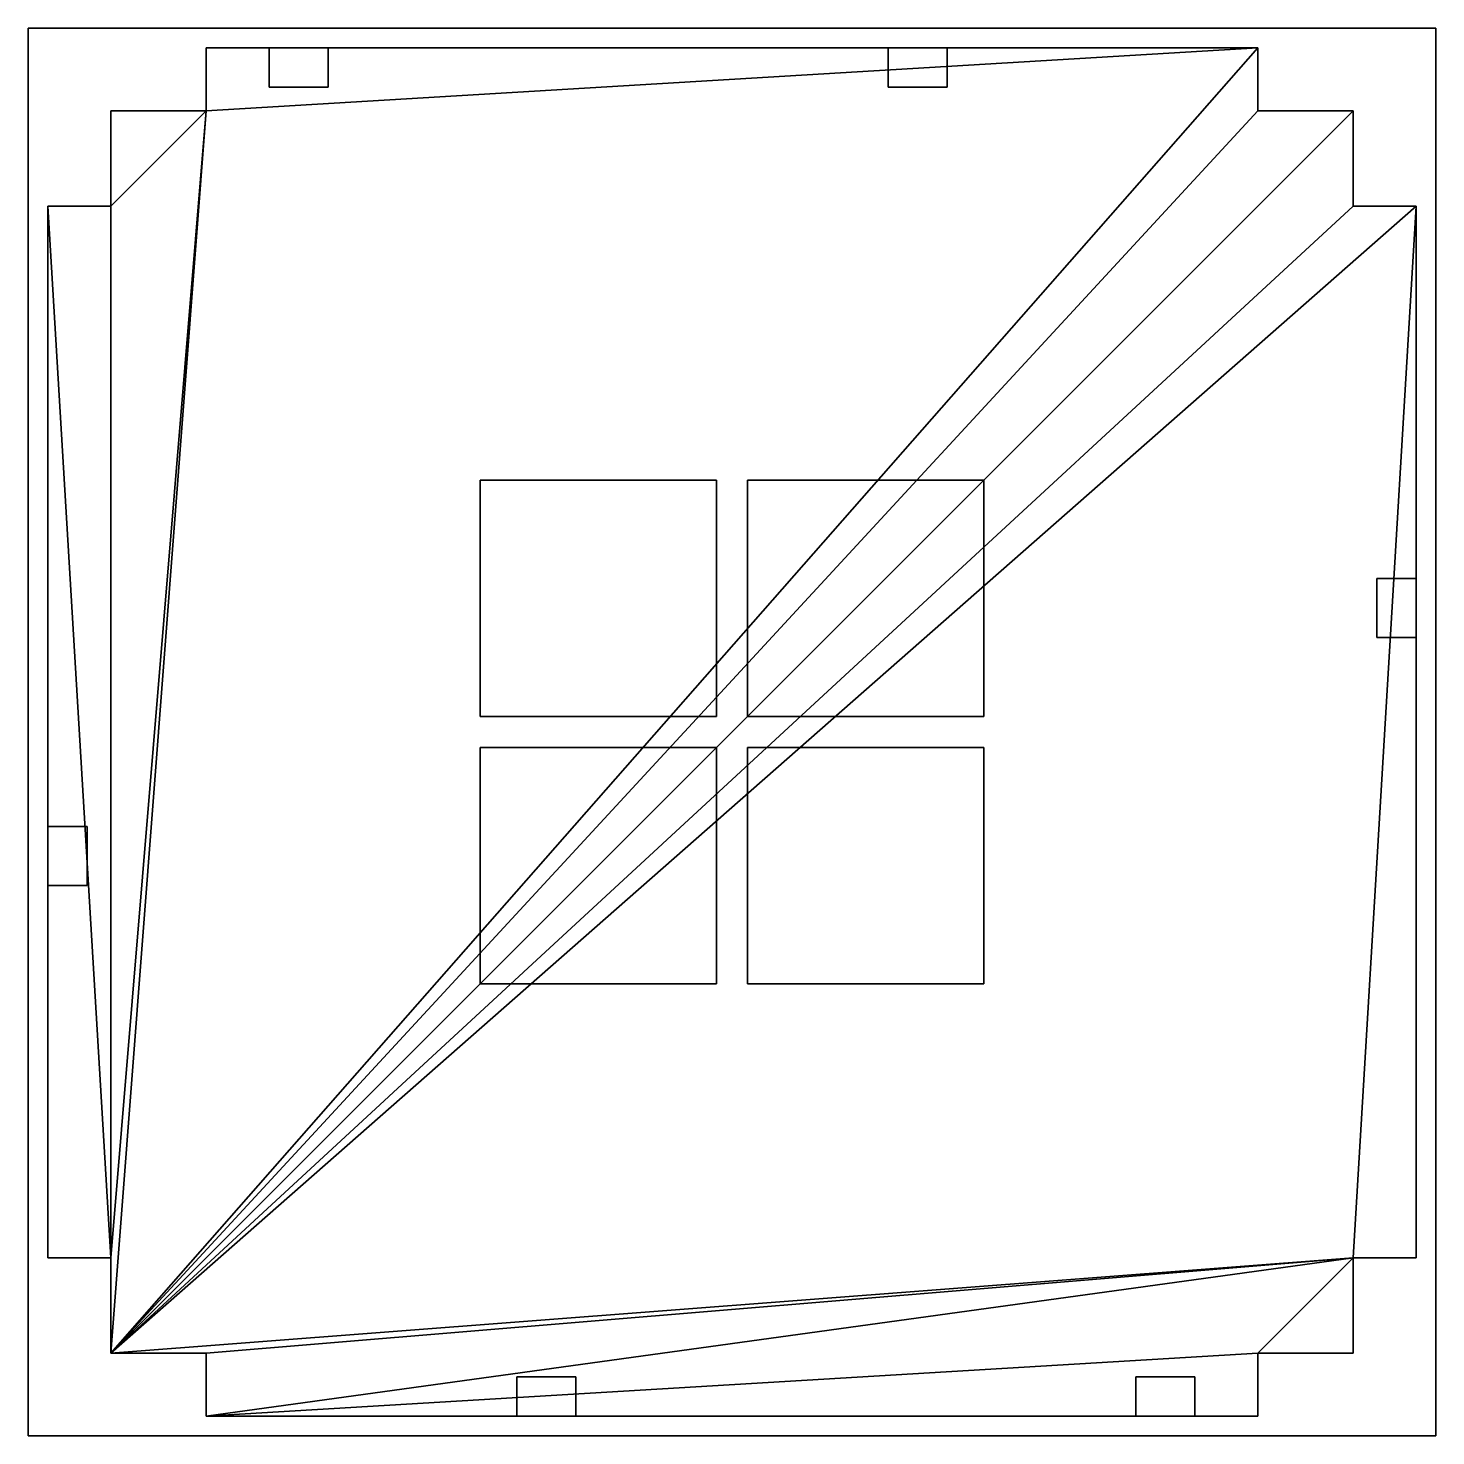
# Model space of a CAD drawing. Extents: x -0.179 to 0.179, y -0.179 to 0.179.
import ezdxf

# ---------------------------------------------------------------- set-up
doc = ezdxf.new("R2010")
doc.units = 0

# ---------------------------------------------------------------- blocks, each defined once
blk = doc.blocks.new('TOP_SILKSCREEN_Polygon_1')
at = {"layer": '2', "color": 2}
for points in [[(-0.174, -0.024), (-0.174, -0.039), (-0.164, -0.039), (-0.164, -0.024)], [(-0.174, -0.024, 0.035), (-0.174, -0.039, 0.035), (-0.164, -0.039, 0.035), (-0.164, -0.024, 0.035)], [(-0.164, -0.024), (-0.174, -0.024), (-0.174, -0.024, 0.035), (-0.164, -0.024, 0.035)], [(-0.174, -0.024), (-0.174, -0.039), (-0.174, -0.039, 0.035), (-0.174, -0.024, 0.035)], [(-0.164, -0.039), (-0.164, -0.024), (-0.164, -0.024, 0.035), (-0.164, -0.039, 0.035)], [(-0.174, -0.039), (-0.164, -0.039), (-0.164, -0.039, 0.035), (-0.174, -0.039, 0.035)]]:
    blk.add_3dface(points, dxfattribs=at)
blk = doc.blocks.new('TOP_SILKSCREEN_Polygon_17')
at = {"layer": '2', "color": 2}
for points in [[(-0.05474, -0.164), (-0.05474, -0.174), (-0.03974, -0.174), (-0.03974, -0.164)], [(-0.05474, -0.164, 0.035), (-0.05474, -0.174, 0.035), (-0.03974, -0.174, 0.035), (-0.03974, -0.164, 0.035)], [(-0.03974, -0.164), (-0.05474, -0.164), (-0.05474, -0.164, 0.035), (-0.03974, -0.164, 0.035)], [(-0.05474, -0.164), (-0.05474, -0.174), (-0.05474, -0.174, 0.035), (-0.05474, -0.164, 0.035)], [(-0.03974, -0.174), (-0.03974, -0.164), (-0.03974, -0.164, 0.035), (-0.03974, -0.174, 0.035)], [(-0.05474, -0.174), (-0.03974, -0.174), (-0.03974, -0.174, 0.035), (-0.05474, -0.174, 0.035)]]:
    blk.add_3dface(points, dxfattribs=at)
blk = doc.blocks.new('TOP_SILKSCREEN_Polygon_18')
at = {"layer": '2', "color": 2}
for points in [[(0.10274, -0.164), (0.10274, -0.174), (0.11774, -0.174), (0.11774, -0.164)], [(0.10274, -0.164, 0.035), (0.10274, -0.174, 0.035), (0.11774, -0.174, 0.035), (0.11774, -0.164, 0.035)], [(0.11774, -0.164), (0.10274, -0.164), (0.10274, -0.164, 0.035), (0.11774, -0.164, 0.035)], [(0.10274, -0.164), (0.10274, -0.174), (0.10274, -0.174, 0.035), (0.10274, -0.164, 0.035)], [(0.11774, -0.174), (0.11774, -0.164), (0.11774, -0.164, 0.035), (0.11774, -0.174, 0.035)], [(0.10274, -0.174), (0.11774, -0.174), (0.11774, -0.174, 0.035), (0.10274, -0.174, 0.035)]]:
    blk.add_3dface(points, dxfattribs=at)
blk = doc.blocks.new('TOP_SILKSCREEN_Polygon_34')
at = {"layer": '2', "color": 2}
for points in [[(0.174, 0.039), (0.174, 0.024), (0.164, 0.024), (0.164, 0.039)], [(0.174, 0.039, 0.035), (0.174, 0.024, 0.035), (0.164, 0.024, 0.035), (0.164, 0.039, 0.035)], [(0.164, 0.039), (0.174, 0.039), (0.174, 0.039, 0.035), (0.164, 0.039, 0.035)], [(0.164, 0.024), (0.164, 0.039), (0.164, 0.039, 0.035), (0.164, 0.024, 0.035)], [(0.174, 0.039), (0.174, 0.024), (0.174, 0.024, 0.035), (0.174, 0.039, 0.035)], [(0.174, 0.024), (0.164, 0.024), (0.164, 0.024, 0.035), (0.174, 0.024, 0.035)]]:
    blk.add_3dface(points, dxfattribs=at)
blk = doc.blocks.new('TOP_SILKSCREEN_Polygon_50')
at = {"layer": '2', "color": 2}
for points in [[(0.03974, 0.164), (0.03974, 0.174), (0.05474, 0.174), (0.05474, 0.164)], [(0.03974, 0.164, 0.035), (0.03974, 0.174, 0.035), (0.05474, 0.174, 0.035), (0.05474, 0.164, 0.035)], [(0.03974, 0.164), (0.03974, 0.174), (0.03974, 0.174, 0.035), (0.03974, 0.164, 0.035)], [(0.03974, 0.174), (0.05474, 0.174), (0.05474, 0.174, 0.035), (0.03974, 0.174, 0.035)], [(0.05474, 0.174), (0.05474, 0.164), (0.05474, 0.164, 0.035), (0.05474, 0.174, 0.035)], [(0.05474, 0.164), (0.03974, 0.164), (0.03974, 0.164, 0.035), (0.05474, 0.164, 0.035)]]:
    blk.add_3dface(points, dxfattribs=at)
blk = doc.blocks.new('TOP_SILKSCREEN_Polygon_51')
at = {"layer": '2', "color": 2}
for points in [[(-0.11774, 0.164), (-0.11774, 0.174), (-0.10274, 0.174), (-0.10274, 0.164)], [(-0.11774, 0.164, 0.035), (-0.11774, 0.174, 0.035), (-0.10274, 0.174, 0.035), (-0.10274, 0.164, 0.035)], [(-0.11774, 0.164), (-0.11774, 0.174), (-0.11774, 0.174, 0.035), (-0.11774, 0.164, 0.035)], [(-0.11774, 0.174), (-0.10274, 0.174), (-0.10274, 0.174, 0.035), (-0.11774, 0.174, 0.035)], [(-0.10274, 0.174), (-0.10274, 0.164), (-0.10274, 0.164, 0.035), (-0.10274, 0.174, 0.035)], [(-0.10274, 0.164), (-0.11774, 0.164), (-0.11774, 0.164, 0.035), (-0.10274, 0.164, 0.035)]]:
    blk.add_3dface(points, dxfattribs=at)
blk = doc.blocks.new('TOP_SOLDER_PASTE_Polygon_128')
at = {"layer": '3', "color": 3}
for points in [[(-0.06406, 0.06406), (-0.06406, 0.00394), (-0.00394, 0.00394), (-0.00394, 0.06406)], [(-0.06406, 0.06406, 0.035), (-0.06406, 0.00394, 0.035), (-0.00394, 0.00394, 0.035), (-0.00394, 0.06406, 0.035)], [(-0.00394, 0.06406), (-0.06406, 0.06406), (-0.06406, 0.06406, 0.035), (-0.00394, 0.06406, 0.035)], [(-0.06406, 0.06406), (-0.06406, 0.00394), (-0.06406, 0.00394, 0.035), (-0.06406, 0.06406, 0.035)], [(-0.00394, 0.00394), (-0.00394, 0.06406), (-0.00394, 0.06406, 0.035), (-0.00394, 0.00394, 0.035)], [(-0.06406, 0.00394), (-0.00394, 0.00394), (-0.00394, 0.00394, 0.035), (-0.06406, 0.00394, 0.035)]]:
    blk.add_3dface(points, dxfattribs=at)
blk = doc.blocks.new('TOP_SOLDER_PASTE_Polygon_129')
at = {"layer": '3', "color": 3}
for points in [[(-0.06406, -0.00394), (-0.06406, -0.06406), (-0.00394, -0.06406), (-0.00394, -0.00394)], [(-0.06406, -0.00394, 0.035), (-0.06406, -0.06406, 0.035), (-0.00394, -0.06406, 0.035), (-0.00394, -0.00394, 0.035)], [(-0.00394, -0.00394), (-0.06406, -0.00394), (-0.06406, -0.00394, 0.035), (-0.00394, -0.00394, 0.035)], [(-0.06406, -0.00394), (-0.06406, -0.06406), (-0.06406, -0.06406, 0.035), (-0.06406, -0.00394, 0.035)], [(-0.00394, -0.06406), (-0.00394, -0.00394), (-0.00394, -0.00394, 0.035), (-0.00394, -0.06406, 0.035)], [(-0.06406, -0.06406), (-0.00394, -0.06406), (-0.00394, -0.06406, 0.035), (-0.06406, -0.06406, 0.035)]]:
    blk.add_3dface(points, dxfattribs=at)
blk = doc.blocks.new('TOP_SOLDER_PASTE_Polygon_130')
at = {"layer": '3', "color": 3}
for points in [[(0.00394, 0.06406), (0.00394, 0.00394), (0.06406, 0.00394), (0.06406, 0.06406)], [(0.00394, 0.06406, 0.035), (0.00394, 0.00394, 0.035), (0.06406, 0.00394, 0.035), (0.06406, 0.06406, 0.035)], [(0.06406, 0.06406), (0.00394, 0.06406), (0.00394, 0.06406, 0.035), (0.06406, 0.06406, 0.035)], [(0.00394, 0.06406), (0.00394, 0.00394), (0.00394, 0.00394, 0.035), (0.00394, 0.06406, 0.035)], [(0.06406, 0.00394), (0.06406, 0.06406), (0.06406, 0.06406, 0.035), (0.06406, 0.00394, 0.035)], [(0.00394, 0.00394), (0.06406, 0.00394), (0.06406, 0.00394, 0.035), (0.00394, 0.00394, 0.035)]]:
    blk.add_3dface(points, dxfattribs=at)
blk = doc.blocks.new('TOP_SOLDER_PASTE_Polygon_131')
at = {"layer": '3', "color": 3}
for points in [[(0.00394, -0.00394), (0.00394, -0.06406), (0.06406, -0.06406), (0.06406, -0.00394)], [(0.00394, -0.00394, 0.035), (0.00394, -0.06406, 0.035), (0.06406, -0.06406, 0.035), (0.06406, -0.00394, 0.035)], [(0.06406, -0.00394), (0.00394, -0.00394), (0.00394, -0.00394, 0.035), (0.06406, -0.00394, 0.035)], [(0.00394, -0.00394), (0.00394, -0.06406), (0.00394, -0.06406, 0.035), (0.00394, -0.00394, 0.035)], [(0.06406, -0.06406), (0.06406, -0.00394), (0.06406, -0.00394, 0.035), (0.06406, -0.06406, 0.035)], [(0.00394, -0.06406), (0.06406, -0.06406), (0.06406, -0.06406, 0.035), (0.00394, -0.06406, 0.035)]]:
    blk.add_3dface(points, dxfattribs=at)
blk = doc.blocks.new('TOP_PLACE_BOUND_Polygon_152')
at = {"layer": '8', "color": 8}
for points in [[(-0.158, -0.158), (-0.13374, 0.158), (0.13374, 0.174)], [(-0.158, -0.158), (0.13374, 0.174), (0.13374, 0.158)], [(-0.158, -0.158, 0.035), (-0.13374, 0.158, 0.035), (0.13374, 0.174, 0.035)], [(-0.158, -0.158, 0.035), (0.13374, 0.174, 0.035), (0.13374, 0.158, 0.035)], [(-0.13374, 0.158), (-0.13374, 0.174), (0.13374, 0.174)], [(-0.13374, 0.158, 0.035), (-0.13374, 0.174, 0.035), (0.13374, 0.174, 0.035)], [(-0.13374, 0.158), (-0.13374, 0.174), (-0.13374, 0.174, 0.035), (-0.13374, 0.158, 0.035)], [(-0.13374, 0.174), (0.13374, 0.174), (0.13374, 0.174, 0.035), (-0.13374, 0.174, 0.035)], [(0.13374, 0.174), (0.13374, 0.158), (0.13374, 0.158, 0.035), (0.13374, 0.174, 0.035)], [(-0.158, -0.158), (-0.158, -0.13374), (-0.13374, 0.158)], [(-0.158, -0.13374), (-0.158, 0.13374), (-0.13374, 0.158)], [(-0.158, 0.13374), (-0.158, 0.158), (-0.13374, 0.158)], [(-0.158, -0.158), (0.13374, 0.158), (0.158, 0.158)], [(-0.158, -0.158), (0.158, 0.158), (0.158, 0.13374)], [(-0.158, -0.158, 0.035), (-0.158, -0.13374, 0.035), (-0.13374, 0.158, 0.035)], [(-0.158, -0.13374, 0.035), (-0.158, 0.13374, 0.035), (-0.13374, 0.158, 0.035)], [(-0.158, 0.13374, 0.035), (-0.158, 0.158, 0.035), (-0.13374, 0.158, 0.035)], [(-0.158, -0.158, 0.035), (0.13374, 0.158, 0.035), (0.158, 0.158, 0.035)], [(-0.158, -0.158, 0.035), (0.158, 0.158, 0.035), (0.158, 0.13374, 0.035)], [(-0.158, 0.13374), (-0.158, 0.158), (-0.158, 0.158, 0.035), (-0.158, 0.13374, 0.035)], [(-0.158, 0.158), (-0.13374, 0.158), (-0.13374, 0.158, 0.035), (-0.158, 0.158, 0.035)], [(0.13374, 0.158), (0.158, 0.158), (0.158, 0.158, 0.035), (0.13374, 0.158, 0.035)], [(0.158, 0.158), (0.158, 0.13374), (0.158, 0.13374, 0.035), (0.158, 0.158, 0.035)], [(-0.158, -0.13374), (-0.174, -0.13374), (-0.174, 0.13374)], [(-0.158, -0.13374), (-0.174, 0.13374), (-0.158, 0.13374)], [(-0.158, -0.13374, 0.035), (-0.174, -0.13374, 0.035), (-0.174, 0.13374, 0.035)], [(-0.158, -0.13374, 0.035), (-0.174, 0.13374, 0.035), (-0.158, 0.13374, 0.035)], [(-0.174, -0.13374), (-0.174, 0.13374), (-0.174, 0.13374, 0.035), (-0.174, -0.13374, 0.035)], [(-0.174, 0.13374), (-0.158, 0.13374), (-0.158, 0.13374, 0.035), (-0.174, 0.13374, 0.035)], [(-0.158, -0.158), (0.158, 0.13374), (0.174, 0.13374)], [(-0.158, -0.158), (0.174, 0.13374), (0.158, -0.13374)], [(-0.158, -0.158, 0.035), (0.158, 0.13374, 0.035), (0.174, 0.13374, 0.035)], [(-0.158, -0.158, 0.035), (0.174, 0.13374, 0.035), (0.158, -0.13374, 0.035)], [(0.174, 0.13374), (0.174, -0.13374), (0.158, -0.13374)], [(0.174, 0.13374, 0.035), (0.174, -0.13374, 0.035), (0.158, -0.13374, 0.035)], [(0.158, 0.13374), (0.174, 0.13374), (0.174, 0.13374, 0.035), (0.158, 0.13374, 0.035)], [(0.174, 0.13374), (0.174, -0.13374), (0.174, -0.13374, 0.035), (0.174, 0.13374, 0.035)], [(-0.158, -0.13374), (-0.174, -0.13374), (-0.174, -0.13374, 0.035), (-0.158, -0.13374, 0.035)], [(-0.158, -0.158), (0.158, -0.13374), (-0.13374, -0.158)], [(-0.158, -0.158, 0.035), (0.158, -0.13374, 0.035), (-0.13374, -0.158, 0.035)], [(-0.158, -0.158), (-0.158, -0.13374), (-0.158, -0.13374, 0.035), (-0.158, -0.158, 0.035)], [(0.158, -0.13374), (0.13374, -0.158), (-0.13374, -0.174)], [(0.158, -0.13374), (-0.13374, -0.174), (-0.13374, -0.158)], [(0.158, -0.13374, 0.035), (0.13374, -0.158, 0.035), (-0.13374, -0.174, 0.035)], [(0.158, -0.13374, 0.035), (-0.13374, -0.174, 0.035), (-0.13374, -0.158, 0.035)], [(0.158, -0.13374), (0.158, -0.158), (0.13374, -0.158)], [(0.158, -0.13374, 0.035), (0.158, -0.158, 0.035), (0.13374, -0.158, 0.035)], [(0.174, -0.13374), (0.158, -0.13374), (0.158, -0.13374, 0.035), (0.174, -0.13374, 0.035)], [(0.158, -0.13374), (0.158, -0.158), (0.158, -0.158, 0.035), (0.158, -0.13374, 0.035)], [(-0.13374, -0.158), (-0.158, -0.158), (-0.158, -0.158, 0.035), (-0.13374, -0.158, 0.035)], [(0.13374, -0.158), (0.13374, -0.174), (-0.13374, -0.174)], [(0.13374, -0.158, 0.035), (0.13374, -0.174, 0.035), (-0.13374, -0.174, 0.035)], [(-0.13374, -0.174), (-0.13374, -0.158), (-0.13374, -0.158, 0.035), (-0.13374, -0.174, 0.035)], [(0.158, -0.158), (0.13374, -0.158), (0.13374, -0.158, 0.035), (0.158, -0.158, 0.035)], [(0.13374, -0.158), (0.13374, -0.174), (0.13374, -0.174, 0.035), (0.13374, -0.158, 0.035)], [(0.13374, -0.174), (-0.13374, -0.174), (-0.13374, -0.174, 0.035), (0.13374, -0.174, 0.035)]]:
    blk.add_3dface(points, dxfattribs=at)
blk = doc.blocks.new('TOP_VALOR_Polygon_184')
at = {"layer": '23', "color": 23}
for points in [[(-0.179, -0.179), (-0.179, 0.179), (0.179, 0.179), (0.179, -0.179)], [(-0.179, -0.179, 0.035), (-0.179, 0.179, 0.035), (0.179, 0.179, 0.035), (0.179, -0.179, 0.035)], [(-0.179, -0.179), (-0.179, 0.179), (-0.179, 0.179, 0.035), (-0.179, -0.179, 0.035)], [(-0.179, 0.179), (0.179, 0.179), (0.179, 0.179, 0.035), (-0.179, 0.179, 0.035)], [(0.179, 0.179), (0.179, -0.179), (0.179, -0.179, 0.035), (0.179, 0.179, 0.035)], [(0.179, -0.179), (-0.179, -0.179), (-0.179, -0.179, 0.035), (0.179, -0.179, 0.035)]]:
    blk.add_3dface(points, dxfattribs=at)

msp = doc.modelspace()

# ---------------------------------------------------------------- block references
at = {"layer": '2'}
for name in ['TOP_SILKSCREEN_Polygon_51', 'TOP_SILKSCREEN_Polygon_50', 'TOP_SILKSCREEN_Polygon_34', 'TOP_SILKSCREEN_Polygon_1', 'TOP_SILKSCREEN_Polygon_17', 'TOP_SILKSCREEN_Polygon_18']:
    msp.add_blockref(name, (0, 0), dxfattribs=at)
at = {"layer": '23'}
msp.add_blockref('TOP_VALOR_Polygon_184', (0, 0), dxfattribs=at)
at = {"layer": '3'}
for name in ['TOP_SOLDER_PASTE_Polygon_128', 'TOP_SOLDER_PASTE_Polygon_130', 'TOP_SOLDER_PASTE_Polygon_129', 'TOP_SOLDER_PASTE_Polygon_131']:
    msp.add_blockref(name, (0, 0), dxfattribs=at)
at = {"layer": '8'}
msp.add_blockref('TOP_PLACE_BOUND_Polygon_152', (0, 0), dxfattribs=at)

doc.saveas('drawing.dxf')
